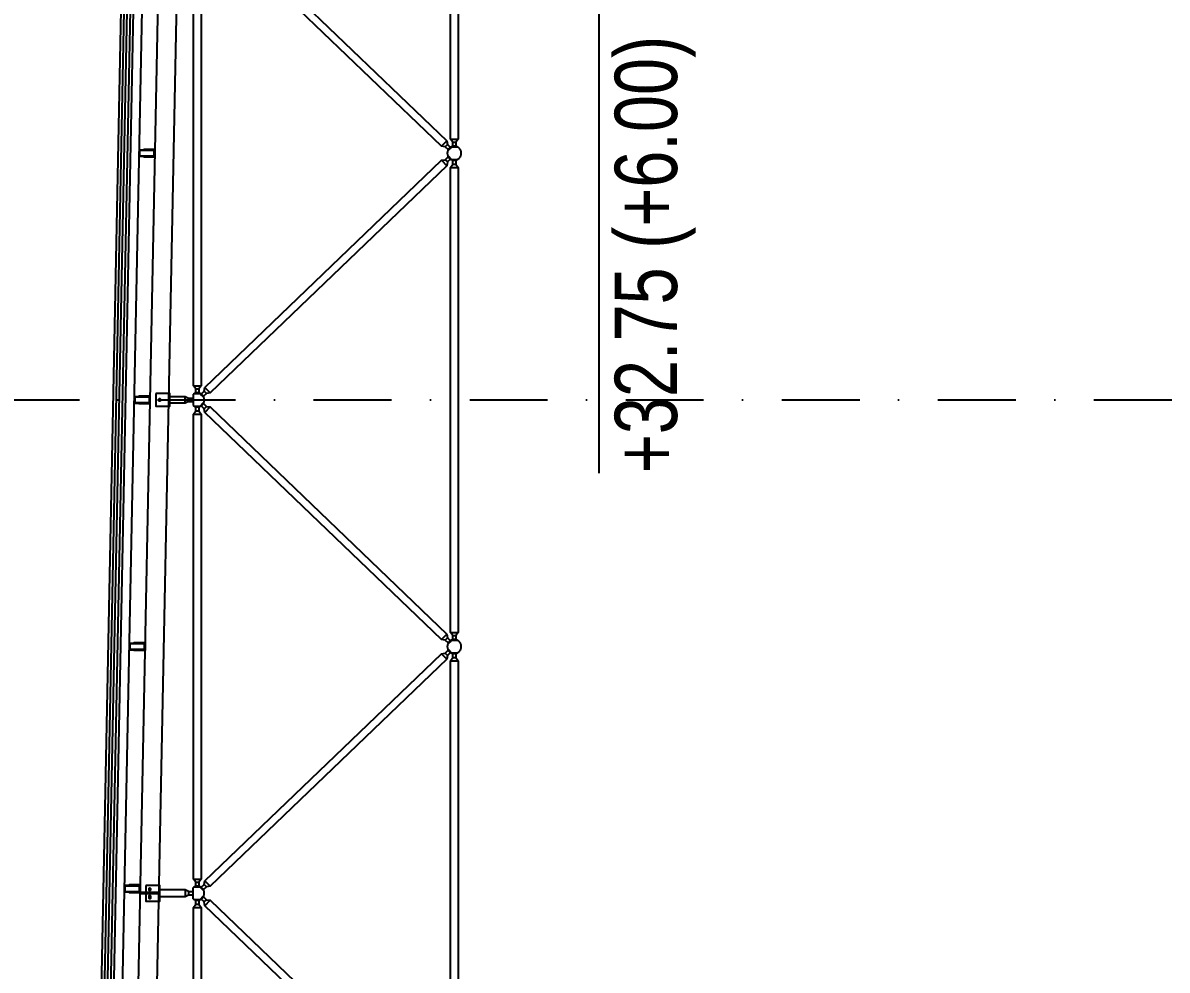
# Model space of a CAD drawing. Header units: centimetres. Extents: x 26569 to 160723, y -3143 to 14565.
# Drawn here: x 45784 to 46151.3, y 2842.4 to 3146.4 of the extents above; entities that cross this region are included whole.
import ezdxf

# ---------------------------------------------------------------- set-up
doc = ezdxf.new("R2010")
doc.units = ezdxf.units.CM
doc.header["$LTSCALE"] = 100
doc.linetypes.add('DASHDOT2', pattern=[0.5, 0.25, -0.125, 0, -0.125])
doc.linetypes.add('HIDDEN', pattern=[9.525, 6.35, -3.175])
for name, color, linetype in [('A-ANNO-DIMS', 187, 'Continuous'), ('A-ANNO-GRID', 155, 'DASHDOT2'), ('A-ELEV-01', 255, 'Continuous'), ('A-ELEV-02', 253, 'Continuous'), ('A-WALL-INSL', 249, 'Continuous'), ('A-WALL-SNWPNL', 200, 'Continuous'), ('S-STEL', 3, 'Continuous')]:
    doc.layers.add(name, color=color, linetype=linetype)
doc.styles.add('Fields_100', font='act_simplex.shx', dxfattribs={"width": 0.8, "height": 20})
doc.linetypes.add('BATTING', pattern='A,0.00254,-2.54,[134,ltypeshp.shx,S=2.54,R=0,X=-2.54,Y=0],-5.08,[134,ltypeshp.shx,S=2.54,R=180,X=2.54,Y=0],-2.54', length=10.16254)

msp = doc.modelspace()

# ---------------------------------------------------------------- linework, layer by layer
at = {"layer": 'A-ANNO-DIMS'}
msp.add_lwpolyline([(45968.99, 3001.9), (45968.99, 3217.05)], dxfattribs=at)
at = {"layer": 'A-ANNO-GRID'}
msp.add_line((45476.53, 3025.41), (46260.77, 3025.41), dxfattribs=at)
at = {"layer": 'A-ELEV-01'}
for points in [[(45795.99, 1837.9), (45823.74, 3225.4)], [(45802.73, 1917.32), (45828.1, 3185.74)], [(45808.73, 1917.32), (45834.1, 3185.74)], [(45823.48, 2867.32), (45821.73, 2867.32)], [(45823.48, 2866.82), (45821.73, 2866.82)]]:
    msp.add_lwpolyline(points, dxfattribs=at)
at = {"layer": 'A-ELEV-01', "linetype": 'HIDDEN', "ltscale": 0.05}
for points in [[(45827.74, 2867.32), (45823.48, 2867.32)], [(45827.72, 2866.82), (45823.48, 2866.82)]]:
    msp.add_lwpolyline(points, dxfattribs=at)
at = {"layer": 'A-ELEV-02'}
for points in [[(45921.99, 3106.62), (45921.99, 3108.12), (45921.28, 3109.12), (45921.28, 3258.35), (45921.99, 3259.35), (45921.99, 3260.85)], [(45922.99, 3260.85), (45922.99, 3259.35), (45923.7, 3258.35), (45923.7, 3109.12), (45922.99, 3108.12), (45922.99, 3106.62)], [(45839.49, 3027.45), (45839.49, 3028.95), (45838.78, 3029.95), (45838.78, 3179.18), (45839.49, 3180.18), (45839.49, 3181.68)], [(45840.49, 3181.68), (45840.49, 3180.18), (45841.2, 3179.18), (45841.2, 3029.95), (45840.49, 3028.95), (45840.49, 3027.45)], [(45918.37, 3106.85), (45920.05, 3108.59)], [(45921.28, 3109.12), (45923.7, 3109.12)], [(45921.99, 3108.12), (45922.99, 3108.12)], [(45823.48, 3105.62), (45823.48, 3105.77)], [(45824.18, 3105.62), (45824.18, 3105.77)], [(45919.58, 3106.66), (45920.28, 3107.38)], [(45920.37, 3105.32), (45921.66, 3106.65)], [(45921.56, 3106.62), (45923.42, 3106.62)], [(45823.48, 3103.37), (45823.48, 3103.52)], [(45824.18, 3103.37), (45824.18, 3103.52)], [(45918.37, 3102.29), (45920.05, 3100.54)], [(45919.58, 3102.47), (45920.28, 3101.75)], [(45920.37, 3103.82), (45921.66, 3102.48)], [(45921.99, 2948.28), (45921.99, 2949.78), (45921.28, 2950.78), (45921.28, 3100.02), (45921.99, 3101.02), (45921.99, 3102.52)], [(45921.56, 3102.52), (45923.42, 3102.52)], [(45921.99, 3101.02), (45922.99, 3101.02)], [(45922.99, 3102.52), (45922.99, 3101.02), (45923.7, 3100.02), (45923.7, 2950.78), (45922.99, 2949.78), (45922.99, 2948.28)], [(45921.28, 3100.02), (45923.7, 3100.02)], [(45838.64, 3023.6), (45838.7, 3023.56), (45838.76, 3023.51), (45838.83, 3023.47), (45838.89, 3023.44), (45838.96, 3023.4), (45839.03, 3023.37), (45839.1, 3023.33), (45839.17, 3023.3), (45839.25, 3023.28), (45839.28, 3023.26), (45839.32, 3023.25), (45839.36, 3023.24), (45839.4, 3023.23), (45839.44, 3023.22), (45839.48, 3023.21), (45839.51, 3023.2), (45839.55, 3023.19), (45839.59, 3023.19), (45839.63, 3023.18), (45839.67, 3023.17), (45839.71, 3023.17), (45839.75, 3023.16), (45839.79, 3023.16), (45839.83, 3023.16), (45839.87, 3023.15), (45839.91, 3023.15), (45839.95, 3023.15), (45839.99, 3023.15), (45840.03, 3023.15), (45840.07, 3023.15), (45840.11, 3023.15), (45840.15, 3023.15), (45840.19, 3023.16), (45840.23, 3023.16), (45840.27, 3023.17), (45840.31, 3023.17), (45840.34, 3023.18), (45840.42, 3023.19), (45840.5, 3023.21), (45840.57, 3023.23), (45840.65, 3023.25), (45840.72, 3023.27), (45840.79, 3023.3), (45840.86, 3023.32), (45840.93, 3023.35), (45841, 3023.39), (45841.06, 3023.42), (45841.13, 3023.46), (45841.19, 3023.5), (45841.26, 3023.54), (45841.32, 3023.58), (45841.38, 3023.63), (45841.44, 3023.68), (45841.5, 3023.73), (45841.56, 3023.78), (45841.59, 3023.81), (45841.61, 3023.84), (45841.64, 3023.87), (45841.67, 3023.9), (45841.69, 3023.93), (45841.72, 3023.96), (45841.74, 3023.99), (45841.77, 3024.02), (45841.79, 3024.05), (45841.82, 3024.08), (45841.84, 3024.12), (45841.86, 3024.15), (45841.88, 3024.18), (45841.91, 3024.22), (45841.93, 3024.25), (45841.95, 3024.29), (45841.97, 3024.32), (45841.99, 3024.36), (45842, 3024.39), (45842.02, 3024.43), (45842.04, 3024.46), (45842.05, 3024.5), (45842.07, 3024.54), (45842.08, 3024.57), (45842.1, 3024.61), (45842.11, 3024.65), (45842.13, 3024.68), (45842.14, 3024.72), (45842.16, 3024.8), (45842.18, 3024.87), (45842.2, 3024.95), (45842.21, 3025.02), (45842.22, 3025.1), (45842.23, 3025.18), (45842.24, 3025.25), (45842.24, 3025.33), (45842.24, 3025.4), (45842.24, 3025.47), (45842.24, 3025.55), (45842.23, 3025.62), (45842.22, 3025.7), (45842.21, 3025.78), (45842.2, 3025.85), (45842.18, 3025.93), (45842.16, 3026), (45842.14, 3026.08), (45842.13, 3026.12), (45842.11, 3026.15), (45842.1, 3026.19), (45842.08, 3026.23), (45842.07, 3026.26), (45842.05, 3026.3), (45842.04, 3026.34), (45842.02, 3026.37), (45842, 3026.41), (45841.99, 3026.44), (45841.97, 3026.48), (45841.95, 3026.51), (45841.93, 3026.55), (45841.91, 3026.58), (45841.88, 3026.62), (45841.86, 3026.65), (45841.84, 3026.68), (45841.82, 3026.72), (45841.79, 3026.75), (45841.77, 3026.78), (45841.74, 3026.81), (45841.72, 3026.84), (45841.69, 3026.87), (45841.67, 3026.9), (45841.64, 3026.93), (45841.61, 3026.96), (45841.59, 3026.99), (45841.56, 3027.01), (45841.5, 3027.07), (45841.44, 3027.12), (45841.38, 3027.17), (45841.32, 3027.22), (45841.26, 3027.26), (45841.19, 3027.3), (45841.13, 3027.34), (45841.06, 3027.38), (45841, 3027.41), (45840.93, 3027.44), (45840.86, 3027.47), (45840.79, 3027.5), (45840.72, 3027.53), (45840.65, 3027.55), (45840.57, 3027.57), (45840.5, 3027.59), (45840.42, 3027.61), (45840.34, 3027.62), (45840.31, 3027.63), (45840.27, 3027.63), (45840.23, 3027.64), (45840.19, 3027.64), (45840.15, 3027.64), (45840.11, 3027.65), (45840.07, 3027.65), (45840.03, 3027.65), (45839.99, 3027.65), (45839.95, 3027.65), (45839.91, 3027.65), (45839.87, 3027.65), (45839.83, 3027.64), (45839.79, 3027.64), (45839.75, 3027.64), (45839.71, 3027.63), (45839.67, 3027.63), (45839.63, 3027.62), (45839.59, 3027.61), (45839.55, 3027.61), (45839.51, 3027.6), (45839.48, 3027.59), (45839.44, 3027.58), (45839.4, 3027.57), (45839.36, 3027.56), (45839.32, 3027.55), (45839.28, 3027.54), (45839.25, 3027.52), (45839.17, 3027.5), (45839.1, 3027.47), (45839.03, 3027.43), (45838.96, 3027.4), (45838.89, 3027.36), (45838.83, 3027.33), (45838.76, 3027.29), (45838.7, 3027.24), (45838.64, 3027.2)], [(45838.64, 3027.2), (45838.64, 3023.6)], [(45838.78, 3029.95), (45841.2, 3029.95)], [(45839.06, 3027.45), (45840.92, 3027.45)], [(45839.49, 3028.95), (45840.49, 3028.95)], [(45840.83, 3027.49), (45842.11, 3026.15)], [(45842.21, 3028.22), (45842.9, 3027.5)], [(45842.44, 3029.42), (45844.11, 3027.68)], [(45821.89, 3026.45), (45821.89, 3026.6)], [(45821.89, 3024.2), (45821.89, 3024.35)], [(45822.59, 3026.45), (45822.59, 3026.6)], [(45822.59, 3024.2), (45822.59, 3024.35)], [(45831.14, 3026.46), (45836.14, 3026.46)], [(45836.14, 3024.34), (45831.14, 3024.34)], [(45836.14, 3026.46), (45837.14, 3025.9)], [(45836.14, 3024.34), (45836.14, 3026.46)], [(45837.14, 3024.9), (45836.14, 3024.34)], [(45837.14, 3025.9), (45838.64, 3025.9)], [(45837.14, 3024.9), (45837.14, 3025.9)], [(45837.14, 3024.9), (45838.64, 3024.9)], [(45839.49, 2869.12), (45839.49, 2870.62), (45838.78, 2871.62), (45838.78, 3020.85), (45839.49, 3021.85), (45839.49, 3023.35)], [(45839.06, 3023.35), (45840.92, 3023.35)], [(45840.49, 3023.35), (45840.49, 3021.85), (45841.2, 3020.85), (45841.2, 2871.62), (45840.49, 2870.62), (45840.49, 2869.12)], [(45840.83, 3023.31), (45842.11, 3024.65)], [(45842.21, 3022.58), (45842.9, 3023.3)], [(45842.44, 3021.38), (45844.11, 3023.12)], [(45838.78, 3020.85), (45841.2, 3020.85)], [(45839.49, 3021.85), (45840.49, 3021.85)], [(45918.37, 2948.51), (45920.05, 2950.25)], [(45921.28, 2950.78), (45923.7, 2950.78)], [(45921.99, 2949.78), (45922.99, 2949.78)], [(45820.31, 2947.28), (45820.31, 2947.43)], [(45821.01, 2947.28), (45821.01, 2947.43)], [(45919.58, 2948.33), (45920.28, 2949.05)], [(45920.37, 2946.98), (45921.66, 2948.32)], [(45921.56, 2948.28), (45923.42, 2948.28)], [(45820.31, 2945.03), (45820.31, 2945.18)], [(45821.01, 2945.03), (45821.01, 2945.18)], [(45918.37, 2943.95), (45920.05, 2942.21)], [(45919.58, 2944.14), (45920.28, 2943.41)], [(45920.37, 2945.48), (45921.66, 2944.14)], [(45921.99, 2789.95), (45921.99, 2791.45), (45921.28, 2792.45), (45921.28, 2941.68), (45921.99, 2942.68), (45921.99, 2944.18)], [(45921.56, 2944.18), (45923.42, 2944.18)], [(45921.99, 2942.68), (45922.99, 2942.68)], [(45922.99, 2944.18), (45922.99, 2942.68), (45923.7, 2941.68), (45923.7, 2792.45), (45922.99, 2791.45), (45922.99, 2789.95)], [(45921.28, 2941.68), (45923.7, 2941.68)], [(45818.73, 2869.57), (45818.73, 2869.72)], [(45819.43, 2869.57), (45819.43, 2869.72)], [(45838.64, 2865.27), (45838.7, 2865.22), (45838.76, 2865.18), (45838.83, 2865.14), (45838.89, 2865.1), (45838.96, 2865.07), (45839.03, 2865.03), (45839.1, 2865), (45839.17, 2864.97), (45839.25, 2864.94), (45839.28, 2864.93), (45839.32, 2864.92), (45839.36, 2864.91), (45839.4, 2864.9), (45839.44, 2864.89), (45839.48, 2864.88), (45839.51, 2864.87), (45839.55, 2864.86), (45839.59, 2864.85), (45839.63, 2864.85), (45839.67, 2864.84), (45839.71, 2864.83), (45839.75, 2864.83), (45839.79, 2864.83), (45839.83, 2864.82), (45839.87, 2864.82), (45839.91, 2864.82), (45839.95, 2864.82), (45839.99, 2864.82), (45840.03, 2864.82), (45840.07, 2864.82), (45840.11, 2864.82), (45840.15, 2864.82), (45840.19, 2864.82), (45840.23, 2864.83), (45840.27, 2864.83), (45840.31, 2864.84), (45840.34, 2864.84), (45840.42, 2864.86), (45840.5, 2864.87), (45840.57, 2864.89), (45840.65, 2864.91), (45840.72, 2864.94), (45840.79, 2864.96), (45840.86, 2864.99), (45840.93, 2865.02), (45841, 2865.05), (45841.06, 2865.09), (45841.13, 2865.12), (45841.19, 2865.16), (45841.26, 2865.21), (45841.32, 2865.25), (45841.38, 2865.3), (45841.44, 2865.35), (45841.5, 2865.4), (45841.56, 2865.45), (45841.59, 2865.48), (45841.61, 2865.51), (45841.64, 2865.54), (45841.67, 2865.56), (45841.69, 2865.59), (45841.72, 2865.62), (45841.74, 2865.66), (45841.77, 2865.69), (45841.79, 2865.72), (45841.82, 2865.75), (45841.84, 2865.78), (45841.86, 2865.82), (45841.88, 2865.85), (45841.91, 2865.88), (45841.93, 2865.92), (45841.95, 2865.95), (45841.97, 2865.99), (45841.99, 2866.02), (45842, 2866.06), (45842.02, 2866.09), (45842.04, 2866.13), (45842.05, 2866.17), (45842.07, 2866.2), (45842.08, 2866.24), (45842.1, 2866.28), (45842.11, 2866.31), (45842.13, 2866.35), (45842.14, 2866.39), (45842.16, 2866.46), (45842.18, 2866.54), (45842.2, 2866.61), (45842.21, 2866.69), (45842.22, 2866.77), (45842.23, 2866.84), (45842.24, 2866.92), (45842.24, 2866.99), (45842.24, 2867.07), (45842.24, 2867.14), (45842.24, 2867.22), (45842.23, 2867.29), (45842.22, 2867.37), (45842.21, 2867.44), (45842.2, 2867.52), (45842.18, 2867.59), (45842.16, 2867.67), (45842.14, 2867.74), (45842.13, 2867.78), (45842.11, 2867.82), (45842.1, 2867.86), (45842.08, 2867.89), (45842.07, 2867.93), (45842.05, 2867.97), (45842.04, 2868), (45842.02, 2868.04), (45842, 2868.07), (45841.99, 2868.11), (45841.97, 2868.15), (45841.95, 2868.18), (45841.93, 2868.21), (45841.91, 2868.25), (45841.88, 2868.28), (45841.86, 2868.32), (45841.84, 2868.35), (45841.82, 2868.38), (45841.79, 2868.41), (45841.77, 2868.45), (45841.74, 2868.48), (45841.72, 2868.51), (45841.69, 2868.54), (45841.67, 2868.57), (45841.64, 2868.6), (45841.61, 2868.63), (45841.59, 2868.65), (45841.56, 2868.68), (45841.5, 2868.74), (45841.44, 2868.79), (45841.38, 2868.84), (45841.32, 2868.88), (45841.26, 2868.93), (45841.19, 2868.97), (45841.13, 2869.01), (45841.06, 2869.04), (45841, 2869.08), (45840.93, 2869.11), (45840.86, 2869.14), (45840.79, 2869.17), (45840.72, 2869.19), (45840.65, 2869.22), (45840.57, 2869.24), (45840.5, 2869.26), (45840.42, 2869.27), (45840.34, 2869.29), (45840.31, 2869.29), (45840.27, 2869.3), (45840.23, 2869.3), (45840.19, 2869.31), (45840.15, 2869.31), (45840.11, 2869.31), (45840.07, 2869.31), (45840.03, 2869.32), (45839.99, 2869.32), (45839.95, 2869.32), (45839.91, 2869.31), (45839.87, 2869.31), (45839.83, 2869.31), (45839.79, 2869.31), (45839.75, 2869.3), (45839.71, 2869.3), (45839.67, 2869.29), (45839.63, 2869.29), (45839.59, 2869.28), (45839.55, 2869.27), (45839.51, 2869.26), (45839.48, 2869.26), (45839.44, 2869.25), (45839.4, 2869.24), (45839.36, 2869.23), (45839.32, 2869.21), (45839.28, 2869.2), (45839.25, 2869.19), (45839.17, 2869.16), (45839.1, 2869.13), (45839.03, 2869.1), (45838.96, 2869.07), (45838.89, 2869.03), (45838.83, 2868.99), (45838.76, 2868.95), (45838.7, 2868.91), (45838.64, 2868.87)], [(45838.64, 2865.27), (45838.64, 2868.87)], [(45838.78, 2871.62), (45841.2, 2871.62)], [(45839.06, 2869.12), (45840.92, 2869.12)], [(45839.49, 2870.62), (45840.49, 2870.62)], [(45840.83, 2869.15), (45842.11, 2867.82)], [(45842.21, 2869.88), (45842.9, 2869.16)], [(45842.44, 2871.09), (45844.11, 2869.35)], [(45818.73, 2867.32), (45818.73, 2867.47)], [(45819.43, 2867.32), (45819.43, 2867.47)], [(45825.08, 2865.97), (45825.08, 2865.97), (45825.08, 2865.98), (45825.08, 2865.99), (45825.08, 2866), (45825.08, 2866.01), (45825.07, 2866.01), (45825.07, 2866.02), (45825.07, 2866.03), (45825.07, 2866.04), (45825.07, 2866.05), (45825.07, 2866.05), (45825.06, 2866.06), (45825.06, 2866.07), (45825.06, 2866.08), (45825.06, 2866.09), (45825.05, 2866.1), (45825.05, 2866.1), (45825.05, 2866.11), (45825.04, 2866.12), (45825.04, 2866.13), (45825.03, 2866.13), (45825.03, 2866.14), (45825.03, 2866.15), (45825.02, 2866.16), (45825.02, 2866.17), (45825.01, 2866.17), (45825.01, 2866.18), (45825, 2866.19), (45824.99, 2866.19), (45824.99, 2866.2), (45824.98, 2866.21), (45824.98, 2866.21), (45824.97, 2866.22), (45824.96, 2866.23), (45824.96, 2866.23), (45824.95, 2866.24), (45824.94, 2866.24), (45824.93, 2866.25), (45824.93, 2866.25), (45824.92, 2866.26), (45824.91, 2866.26), (45824.9, 2866.27), (45824.9, 2866.27), (45824.89, 2866.28), (45824.88, 2866.28), (45824.87, 2866.28), (45824.86, 2866.29), (45824.86, 2866.29), (45824.85, 2866.29), (45824.84, 2866.3), (45824.83, 2866.3), (45824.82, 2866.3), (45824.82, 2866.3), (45824.81, 2866.31), (45824.8, 2866.31), (45824.79, 2866.31), (45824.78, 2866.31), (45824.78, 2866.31), (45824.77, 2866.31), (45824.76, 2866.31), (45824.75, 2866.32), (45824.74, 2866.32), (45824.74, 2866.32), (45824.73, 2866.32), (45824.72, 2866.32), (45824.71, 2866.32), (45824.7, 2866.32), (45824.7, 2866.31), (45824.69, 2866.31), (45824.68, 2866.31), (45824.67, 2866.31), (45824.66, 2866.31), (45824.66, 2866.31), (45824.65, 2866.31), (45824.64, 2866.3), (45824.63, 2866.3), (45824.62, 2866.3), (45824.62, 2866.3), (45824.61, 2866.29), (45824.6, 2866.29), (45824.59, 2866.29), (45824.58, 2866.28), (45824.57, 2866.28), (45824.57, 2866.28), (45824.56, 2866.27), (45824.55, 2866.27), (45824.54, 2866.26), (45824.54, 2866.26), (45824.53, 2866.25), (45824.52, 2866.25), (45824.51, 2866.24), (45824.51, 2866.24), (45824.5, 2866.23), (45824.49, 2866.23), (45824.49, 2866.22), (45824.48, 2866.21), (45824.47, 2866.21), (45824.47, 2866.2), (45824.46, 2866.19), (45824.46, 2866.19), (45824.45, 2866.18), (45824.45, 2866.17), (45824.44, 2866.17), (45824.43, 2866.16), (45824.43, 2866.15), (45824.43, 2866.14), (45824.42, 2866.13), (45824.42, 2866.13), (45824.41, 2866.12), (45824.41, 2866.11), (45824.41, 2866.1), (45824.4, 2866.1), (45824.4, 2866.09), (45824.4, 2866.08), (45824.39, 2866.07), (45824.39, 2866.06), (45824.39, 2866.05), (45824.39, 2866.05), (45824.39, 2866.04), (45824.38, 2866.03), (45824.38, 2866.02), (45824.38, 2866.01), (45824.38, 2866.01), (45824.38, 2866), (45824.38, 2865.99), (45824.38, 2865.98), (45824.38, 2865.97), (45824.38, 2865.97)], [(45824.38, 2865.97), (45824.38, 2865.67)], [(45824.38, 2865.67), (45824.38, 2865.66), (45824.38, 2865.65), (45824.38, 2865.64), (45824.38, 2865.63), (45824.38, 2865.63), (45824.38, 2865.62), (45824.38, 2865.61), (45824.38, 2865.6), (45824.39, 2865.59), (45824.39, 2865.59), (45824.39, 2865.58), (45824.39, 2865.57), (45824.39, 2865.56), (45824.4, 2865.55), (45824.4, 2865.55), (45824.4, 2865.54), (45824.41, 2865.53), (45824.41, 2865.52), (45824.41, 2865.51), (45824.42, 2865.51), (45824.42, 2865.5), (45824.43, 2865.49), (45824.43, 2865.48), (45824.43, 2865.47), (45824.44, 2865.47), (45824.45, 2865.46), (45824.45, 2865.45), (45824.46, 2865.45), (45824.46, 2865.44), (45824.47, 2865.43), (45824.47, 2865.43), (45824.48, 2865.42), (45824.49, 2865.41), (45824.49, 2865.41), (45824.5, 2865.4), (45824.51, 2865.39), (45824.51, 2865.39), (45824.52, 2865.38), (45824.53, 2865.38), (45824.54, 2865.37), (45824.54, 2865.37), (45824.55, 2865.36), (45824.56, 2865.36), (45824.57, 2865.36), (45824.57, 2865.35), (45824.58, 2865.35), (45824.59, 2865.34), (45824.6, 2865.34), (45824.61, 2865.34), (45824.62, 2865.33), (45824.62, 2865.33), (45824.63, 2865.33), (45824.64, 2865.33), (45824.65, 2865.33), (45824.66, 2865.32), (45824.66, 2865.32), (45824.67, 2865.32), (45824.68, 2865.32), (45824.69, 2865.32), (45824.7, 2865.32), (45824.7, 2865.32), (45824.71, 2865.32), (45824.72, 2865.32), (45824.73, 2865.32), (45824.74, 2865.32), (45824.74, 2865.32), (45824.75, 2865.32), (45824.76, 2865.32), (45824.77, 2865.32), (45824.78, 2865.32), (45824.78, 2865.32), (45824.79, 2865.32), (45824.8, 2865.32), (45824.81, 2865.33), (45824.82, 2865.33), (45824.82, 2865.33), (45824.83, 2865.33), (45824.84, 2865.33), (45824.85, 2865.34), (45824.86, 2865.34), (45824.86, 2865.34), (45824.87, 2865.35), (45824.88, 2865.35), (45824.89, 2865.36), (45824.9, 2865.36), (45824.9, 2865.36), (45824.91, 2865.37), (45824.92, 2865.37), (45824.93, 2865.38), (45824.93, 2865.38), (45824.94, 2865.39), (45824.95, 2865.39), (45824.96, 2865.4), (45824.96, 2865.41), (45824.97, 2865.41), (45824.98, 2865.42), (45824.98, 2865.43), (45824.99, 2865.43), (45824.99, 2865.44), (45825, 2865.45), (45825.01, 2865.45), (45825.01, 2865.46), (45825.02, 2865.47), (45825.02, 2865.47), (45825.03, 2865.48), (45825.03, 2865.49), (45825.03, 2865.5), (45825.04, 2865.51), (45825.04, 2865.51), (45825.05, 2865.52), (45825.05, 2865.53), (45825.05, 2865.54), (45825.06, 2865.55), (45825.06, 2865.55), (45825.06, 2865.56), (45825.06, 2865.57), (45825.07, 2865.58), (45825.07, 2865.59), (45825.07, 2865.59), (45825.07, 2865.6), (45825.07, 2865.61), (45825.07, 2865.62), (45825.08, 2865.63), (45825.08, 2865.63), (45825.08, 2865.64), (45825.08, 2865.65), (45825.08, 2865.66), (45825.08, 2865.67)], [(45825.08, 2865.67), (45825.08, 2865.97)], [(45836.14, 2868.13), (45827.98, 2868.13)], [(45827.98, 2866.01), (45836.14, 2866.01)], [(45837.14, 2867.57), (45836.14, 2868.13)], [(45836.14, 2868.13), (45836.14, 2866.01)], [(45836.14, 2866.01), (45837.14, 2866.57)], [(45837.14, 2867.57), (45838.64, 2867.57)], [(45837.14, 2867.57), (45837.14, 2866.57)], [(45837.14, 2866.57), (45838.64, 2866.57)], [(45840.83, 2864.98), (45842.11, 2866.32)], [(45841.82, 2866.01), (45842.9, 2864.97), (45844.11, 2864.79), (45920.05, 2791.92), (45920.28, 2790.72), (45921.36, 2789.68), (45920.67, 2788.96), (45919.58, 2790), (45918.37, 2790.18), (45842.44, 2863.04), (45842.21, 2864.25), (45841.13, 2865.29)], [(45839.49, 2710.78), (45839.49, 2712.28), (45838.78, 2713.28), (45838.78, 2862.52), (45839.49, 2863.52), (45839.49, 2865.02)], [(45838.78, 2862.52), (45841.2, 2862.52)], [(45839.06, 2865.02), (45840.92, 2865.02)], [(45839.49, 2863.52), (45840.49, 2863.52)], [(45840.49, 2865.02), (45840.49, 2863.52), (45841.2, 2862.52), (45841.2, 2713.28), (45840.49, 2712.28), (45840.49, 2710.78)], [(45842.21, 2864.25), (45842.9, 2864.97)], [(45842.44, 2863.04), (45844.11, 2864.79)]]:
    msp.add_lwpolyline(points, dxfattribs=at)
for points in [[(45920.67, 3105.62), (45919.58, 3106.66), (45918.37, 3106.85), (45842.44, 3179.71), (45842.21, 3180.91), (45841.13, 3181.95), (45841.82, 3182.67), (45842.9, 3181.64), (45844.11, 3181.45), (45920.05, 3108.59), (45920.28, 3107.38), (45921.36, 3106.35)], [(45826.33, 3105.62), (45826.33, 3103.52), (45822.83, 3103.52), (45822.83, 3103.37), (45826.48, 3103.37), (45826.48, 3105.77), (45822.83, 3105.77), (45822.83, 3105.62)], [(45922.49, 3106.82), (45922.44, 3106.82), (45922.39, 3106.81), (45922.34, 3106.81), (45922.29, 3106.81), (45922.24, 3106.8), (45922.19, 3106.8), (45922.13, 3106.79), (45922.08, 3106.78), (45922.03, 3106.77), (45921.98, 3106.76), (45921.93, 3106.74), (45921.87, 3106.73), (45921.82, 3106.71), (45921.77, 3106.7), (45921.72, 3106.68), (45921.66, 3106.66), (45921.61, 3106.64), (45921.56, 3106.61), (45921.51, 3106.59), (45921.46, 3106.56), (45921.41, 3106.54), (45921.36, 3106.51), (45921.31, 3106.48), (45921.26, 3106.45), (45921.21, 3106.42), (45921.17, 3106.38), (45921.12, 3106.35), (45921.07, 3106.31), (45921.03, 3106.28), (45920.99, 3106.24), (45920.94, 3106.2), (45920.9, 3106.16), (45920.86, 3106.12), (45920.82, 3106.07), (45920.78, 3106.03), (45920.75, 3105.98), (45920.71, 3105.94), (45920.67, 3105.89), (45920.64, 3105.85), (45920.61, 3105.8), (45920.58, 3105.75), (45920.55, 3105.7), (45920.52, 3105.65), (45920.49, 3105.6), (45920.47, 3105.55), (45920.44, 3105.5), (45920.42, 3105.45), (45920.4, 3105.39), (45920.38, 3105.34), (45920.36, 3105.29), (45920.34, 3105.24), (45920.33, 3105.19), (45920.31, 3105.13), (45920.3, 3105.08), (45920.29, 3105.03), (45920.28, 3104.98), (45920.27, 3104.92), (45920.26, 3104.87), (45920.26, 3104.82), (45920.25, 3104.77), (45920.25, 3104.72), (45920.24, 3104.67), (45920.24, 3104.62), (45920.24, 3104.57), (45920.24, 3104.52), (45920.24, 3104.47), (45920.25, 3104.42), (45920.25, 3104.36), (45920.26, 3104.31), (45920.26, 3104.26), (45920.27, 3104.21), (45920.28, 3104.16), (45920.29, 3104.1), (45920.3, 3104.05), (45920.31, 3104), (45920.33, 3103.95), (45920.34, 3103.89), (45920.36, 3103.84), (45920.38, 3103.79), (45920.4, 3103.74), (45920.42, 3103.69), (45920.44, 3103.63), (45920.47, 3103.58), (45920.49, 3103.53), (45920.52, 3103.48), (45920.55, 3103.43), (45920.58, 3103.38), (45920.61, 3103.33), (45920.64, 3103.29), (45920.67, 3103.24), (45920.71, 3103.19), (45920.75, 3103.15), (45920.78, 3103.1), (45920.82, 3103.06), (45920.86, 3103.02), (45920.9, 3102.98), (45920.94, 3102.93), (45920.99, 3102.9), (45921.03, 3102.86), (45921.07, 3102.82), (45921.12, 3102.78), (45921.17, 3102.75), (45921.21, 3102.72), (45921.26, 3102.68), (45921.31, 3102.65), (45921.36, 3102.62), (45921.41, 3102.59), (45921.46, 3102.57), (45921.51, 3102.54), (45921.56, 3102.52), (45921.61, 3102.5), (45921.66, 3102.47), (45921.72, 3102.45), (45921.77, 3102.44), (45921.82, 3102.42), (45921.87, 3102.4), (45921.93, 3102.39), (45921.98, 3102.38), (45922.03, 3102.36), (45922.08, 3102.35), (45922.13, 3102.34), (45922.19, 3102.34), (45922.24, 3102.33), (45922.29, 3102.33), (45922.34, 3102.32), (45922.39, 3102.32), (45922.44, 3102.32), (45922.49, 3102.32), (45922.54, 3102.32), (45922.59, 3102.32), (45922.64, 3102.32), (45922.69, 3102.33), (45922.75, 3102.33), (45922.8, 3102.34), (45922.85, 3102.34), (45922.9, 3102.35), (45922.95, 3102.36), (45923.01, 3102.38), (45923.06, 3102.39), (45923.11, 3102.4), (45923.16, 3102.42), (45923.22, 3102.44), (45923.27, 3102.45), (45923.32, 3102.47), (45923.37, 3102.5), (45923.42, 3102.52), (45923.47, 3102.54), (45923.53, 3102.57), (45923.58, 3102.59), (45923.63, 3102.62), (45923.67, 3102.65), (45923.72, 3102.68), (45923.77, 3102.72), (45923.82, 3102.75), (45923.86, 3102.78), (45923.91, 3102.82), (45923.95, 3102.86), (45924, 3102.9), (45924.04, 3102.93), (45924.08, 3102.98), (45924.12, 3103.02), (45924.16, 3103.06), (45924.2, 3103.1), (45924.24, 3103.15), (45924.27, 3103.19), (45924.31, 3103.24), (45924.34, 3103.29), (45924.38, 3103.33), (45924.41, 3103.38), (45924.44, 3103.43), (45924.46, 3103.48), (45924.49, 3103.53), (45924.52, 3103.58), (45924.54, 3103.63), (45924.56, 3103.69), (45924.58, 3103.74), (45924.6, 3103.79), (45924.62, 3103.84), (45924.64, 3103.89), (45924.66, 3103.95), (45924.67, 3104), (45924.68, 3104.05), (45924.69, 3104.1), (45924.7, 3104.16), (45924.71, 3104.21), (45924.72, 3104.26), (45924.73, 3104.31), (45924.73, 3104.36), (45924.74, 3104.42), (45924.74, 3104.47), (45924.74, 3104.52), (45924.74, 3104.57), (45924.74, 3104.62), (45924.74, 3104.67), (45924.74, 3104.72), (45924.73, 3104.77), (45924.73, 3104.82), (45924.72, 3104.87), (45924.71, 3104.92), (45924.7, 3104.98), (45924.69, 3105.03), (45924.68, 3105.08), (45924.67, 3105.13), (45924.66, 3105.19), (45924.64, 3105.24), (45924.62, 3105.29), (45924.6, 3105.34), (45924.58, 3105.39), (45924.56, 3105.45), (45924.54, 3105.5), (45924.52, 3105.55), (45924.49, 3105.6), (45924.46, 3105.65), (45924.44, 3105.7), (45924.41, 3105.75), (45924.38, 3105.8), (45924.34, 3105.85), (45924.31, 3105.89), (45924.27, 3105.94), (45924.24, 3105.98), (45924.2, 3106.03), (45924.16, 3106.07), (45924.12, 3106.12), (45924.08, 3106.16), (45924.04, 3106.2), (45924, 3106.24), (45923.95, 3106.28), (45923.91, 3106.31), (45923.86, 3106.35), (45923.82, 3106.38), (45923.77, 3106.42), (45923.72, 3106.45), (45923.67, 3106.48), (45923.63, 3106.51), (45923.58, 3106.54), (45923.53, 3106.56), (45923.47, 3106.59), (45923.42, 3106.61), (45923.37, 3106.64), (45923.32, 3106.66), (45923.27, 3106.68), (45923.22, 3106.7), (45923.16, 3106.71), (45923.11, 3106.73), (45923.06, 3106.74), (45923.01, 3106.76), (45922.95, 3106.77), (45922.9, 3106.78), (45922.85, 3106.79), (45922.8, 3106.8), (45922.75, 3106.8), (45922.69, 3106.81), (45922.64, 3106.81), (45922.59, 3106.81), (45922.54, 3106.82)], [(45841.13, 3027.18), (45842.21, 3028.22), (45842.44, 3029.42), (45918.37, 3102.29), (45919.58, 3102.47), (45920.67, 3103.51), (45921.36, 3102.79), (45920.28, 3101.75), (45920.05, 3100.54), (45844.11, 3027.68), (45842.9, 3027.5), (45841.82, 3026.46)], [(45826.64, 3027.4), (45826.64, 3023.4), (45831.14, 3023.4), (45831.14, 3027.4)], [(45824.74, 3026.45), (45824.74, 3024.35), (45821.24, 3024.35), (45821.24, 3024.2), (45824.89, 3024.2), (45824.89, 3026.6), (45821.24, 3026.6), (45821.24, 3026.45)], [(45827.89, 3025.75), (45827.89, 3025.75), (45827.88, 3025.75), (45827.87, 3025.75), (45827.86, 3025.75), (45827.86, 3025.75), (45827.85, 3025.75), (45827.84, 3025.75), (45827.83, 3025.74), (45827.82, 3025.74), (45827.81, 3025.74), (45827.81, 3025.74), (45827.8, 3025.74), (45827.79, 3025.73), (45827.78, 3025.73), (45827.77, 3025.73), (45827.77, 3025.72), (45827.76, 3025.72), (45827.75, 3025.72), (45827.74, 3025.71), (45827.73, 3025.71), (45827.73, 3025.71), (45827.72, 3025.7), (45827.71, 3025.7), (45827.7, 3025.69), (45827.7, 3025.69), (45827.69, 3025.68), (45827.68, 3025.68), (45827.67, 3025.67), (45827.67, 3025.67), (45827.66, 3025.66), (45827.65, 3025.65), (45827.65, 3025.65), (45827.64, 3025.64), (45827.63, 3025.63), (45827.63, 3025.63), (45827.62, 3025.62), (45827.62, 3025.61), (45827.61, 3025.61), (45827.61, 3025.6), (45827.6, 3025.59), (45827.6, 3025.58), (45827.59, 3025.58), (45827.59, 3025.57), (45827.58, 3025.56), (45827.58, 3025.55), (45827.58, 3025.54), (45827.57, 3025.54), (45827.57, 3025.53), (45827.57, 3025.52), (45827.56, 3025.51), (45827.56, 3025.5), (45827.56, 3025.5), (45827.56, 3025.49), (45827.55, 3025.48), (45827.55, 3025.47), (45827.55, 3025.46), (45827.55, 3025.46), (45827.55, 3025.45), (45827.55, 3025.44), (45827.55, 3025.43), (45827.55, 3025.42), (45827.54, 3025.42), (45827.54, 3025.41), (45827.54, 3025.4), (45827.54, 3025.39), (45827.54, 3025.38), (45827.55, 3025.38), (45827.55, 3025.37), (45827.55, 3025.36), (45827.55, 3025.35), (45827.55, 3025.34), (45827.55, 3025.34), (45827.55, 3025.33), (45827.55, 3025.32), (45827.56, 3025.31), (45827.56, 3025.3), (45827.56, 3025.3), (45827.56, 3025.29), (45827.57, 3025.28), (45827.57, 3025.27), (45827.57, 3025.26), (45827.58, 3025.25), (45827.58, 3025.25), (45827.58, 3025.24), (45827.59, 3025.23), (45827.59, 3025.22), (45827.6, 3025.22), (45827.6, 3025.21), (45827.61, 3025.2), (45827.61, 3025.19), (45827.62, 3025.19), (45827.62, 3025.18), (45827.63, 3025.17), (45827.63, 3025.17), (45827.64, 3025.16), (45827.65, 3025.15), (45827.65, 3025.15), (45827.66, 3025.14), (45827.67, 3025.13), (45827.67, 3025.13), (45827.68, 3025.12), (45827.69, 3025.12), (45827.7, 3025.11), (45827.7, 3025.11), (45827.71, 3025.1), (45827.72, 3025.1), (45827.73, 3025.09), (45827.73, 3025.09), (45827.74, 3025.08), (45827.75, 3025.08), (45827.76, 3025.08), (45827.77, 3025.07), (45827.77, 3025.07), (45827.78, 3025.07), (45827.79, 3025.07), (45827.8, 3025.06), (45827.81, 3025.06), (45827.81, 3025.06), (45827.82, 3025.06), (45827.83, 3025.06), (45827.84, 3025.05), (45827.85, 3025.05), (45827.86, 3025.05), (45827.86, 3025.05), (45827.87, 3025.05), (45827.88, 3025.05), (45827.89, 3025.05), (45827.89, 3025.05), (45827.9, 3025.05), (45827.91, 3025.05), (45827.92, 3025.05), (45827.93, 3025.05), (45827.93, 3025.05), (45827.94, 3025.05), (45827.95, 3025.05), (45827.96, 3025.06), (45827.97, 3025.06), (45827.97, 3025.06), (45827.98, 3025.06), (45827.99, 3025.06), (45828, 3025.07), (45828.01, 3025.07), (45828.02, 3025.07), (45828.02, 3025.07), (45828.03, 3025.08), (45828.04, 3025.08), (45828.05, 3025.08), (45828.06, 3025.09), (45828.06, 3025.09), (45828.07, 3025.1), (45828.08, 3025.1), (45828.09, 3025.11), (45828.09, 3025.11), (45828.1, 3025.12), (45828.11, 3025.12), (45828.12, 3025.13), (45828.12, 3025.13), (45828.13, 3025.14), (45828.14, 3025.15), (45828.14, 3025.15), (45828.15, 3025.16), (45828.15, 3025.17), (45828.16, 3025.17), (45828.17, 3025.18), (45828.17, 3025.19), (45828.18, 3025.19), (45828.18, 3025.2), (45828.19, 3025.21), (45828.19, 3025.22), (45828.2, 3025.22), (45828.2, 3025.23), (45828.21, 3025.24), (45828.21, 3025.25), (45828.21, 3025.25), (45828.22, 3025.26), (45828.22, 3025.27), (45828.22, 3025.28), (45828.23, 3025.29), (45828.23, 3025.3), (45828.23, 3025.3), (45828.23, 3025.31), (45828.24, 3025.32), (45828.24, 3025.33), (45828.24, 3025.34), (45828.24, 3025.34), (45828.24, 3025.35), (45828.24, 3025.36), (45828.24, 3025.37), (45828.24, 3025.38), (45828.24, 3025.38), (45828.24, 3025.39), (45828.24, 3025.4), (45828.24, 3025.41), (45828.24, 3025.42), (45828.24, 3025.42), (45828.24, 3025.43), (45828.24, 3025.44), (45828.24, 3025.45), (45828.24, 3025.46), (45828.24, 3025.46), (45828.24, 3025.47), (45828.24, 3025.48), (45828.23, 3025.49), (45828.23, 3025.5), (45828.23, 3025.5), (45828.23, 3025.51), (45828.22, 3025.52), (45828.22, 3025.53), (45828.22, 3025.54), (45828.21, 3025.54), (45828.21, 3025.55), (45828.21, 3025.56), (45828.2, 3025.57), (45828.2, 3025.58), (45828.19, 3025.58), (45828.19, 3025.59), (45828.18, 3025.6), (45828.18, 3025.61), (45828.17, 3025.61), (45828.17, 3025.62), (45828.16, 3025.63), (45828.15, 3025.63), (45828.15, 3025.64), (45828.14, 3025.65), (45828.14, 3025.65), (45828.13, 3025.66), (45828.12, 3025.67), (45828.12, 3025.67), (45828.11, 3025.68), (45828.1, 3025.68), (45828.09, 3025.69), (45828.09, 3025.69), (45828.08, 3025.7), (45828.07, 3025.7), (45828.06, 3025.71), (45828.06, 3025.71), (45828.05, 3025.71), (45828.04, 3025.72), (45828.03, 3025.72), (45828.02, 3025.72), (45828.02, 3025.73), (45828.01, 3025.73), (45828, 3025.73), (45827.99, 3025.74), (45827.98, 3025.74), (45827.97, 3025.74), (45827.97, 3025.74), (45827.96, 3025.74), (45827.95, 3025.75), (45827.94, 3025.75), (45827.93, 3025.75), (45827.93, 3025.75), (45827.92, 3025.75), (45827.91, 3025.75), (45827.9, 3025.75)], [(45920.67, 2947.29), (45919.58, 2948.33), (45918.37, 2948.51), (45842.44, 3021.38), (45842.21, 3022.58), (45841.13, 3023.62), (45841.82, 3024.34), (45842.9, 3023.3), (45844.11, 3023.12), (45920.05, 2950.25), (45920.28, 2949.05), (45921.36, 2948.01)], [(45823.16, 2947.28), (45823.16, 2945.18), (45819.66, 2945.18), (45819.66, 2945.03), (45823.31, 2945.03), (45823.31, 2947.43), (45819.66, 2947.43), (45819.66, 2947.28)], [(45922.49, 2948.48), (45922.44, 2948.48), (45922.39, 2948.48), (45922.34, 2948.48), (45922.29, 2948.47), (45922.24, 2948.47), (45922.19, 2948.46), (45922.13, 2948.45), (45922.08, 2948.45), (45922.03, 2948.43), (45921.98, 2948.42), (45921.93, 2948.41), (45921.87, 2948.4), (45921.82, 2948.38), (45921.77, 2948.36), (45921.72, 2948.34), (45921.66, 2948.32), (45921.61, 2948.3), (45921.56, 2948.28), (45921.51, 2948.26), (45921.46, 2948.23), (45921.41, 2948.2), (45921.36, 2948.18), (45921.31, 2948.15), (45921.26, 2948.12), (45921.21, 2948.08), (45921.17, 2948.05), (45921.12, 2948.02), (45921.07, 2947.98), (45921.03, 2947.94), (45920.99, 2947.9), (45920.94, 2947.86), (45920.9, 2947.82), (45920.86, 2947.78), (45920.82, 2947.74), (45920.78, 2947.7), (45920.75, 2947.65), (45920.71, 2947.61), (45920.67, 2947.56), (45920.64, 2947.51), (45920.61, 2947.46), (45920.58, 2947.42), (45920.55, 2947.37), (45920.52, 2947.32), (45920.49, 2947.27), (45920.47, 2947.22), (45920.44, 2947.16), (45920.42, 2947.11), (45920.4, 2947.06), (45920.38, 2947.01), (45920.36, 2946.96), (45920.34, 2946.9), (45920.33, 2946.85), (45920.31, 2946.8), (45920.3, 2946.75), (45920.29, 2946.69), (45920.28, 2946.64), (45920.27, 2946.59), (45920.26, 2946.54), (45920.26, 2946.49), (45920.25, 2946.44), (45920.25, 2946.38), (45920.24, 2946.33), (45920.24, 2946.28), (45920.24, 2946.23), (45920.24, 2946.18), (45920.24, 2946.13), (45920.25, 2946.08), (45920.25, 2946.03), (45920.26, 2945.98), (45920.26, 2945.93), (45920.27, 2945.88), (45920.28, 2945.82), (45920.29, 2945.77), (45920.3, 2945.72), (45920.31, 2945.67), (45920.33, 2945.61), (45920.34, 2945.56), (45920.36, 2945.51), (45920.38, 2945.46), (45920.4, 2945.4), (45920.42, 2945.35), (45920.44, 2945.3), (45920.47, 2945.25), (45920.49, 2945.2), (45920.52, 2945.15), (45920.55, 2945.1), (45920.58, 2945.05), (45920.61, 2945), (45920.64, 2944.95), (45920.67, 2944.91), (45920.71, 2944.86), (45920.75, 2944.81), (45920.78, 2944.77), (45920.82, 2944.73), (45920.86, 2944.68), (45920.9, 2944.64), (45920.94, 2944.6), (45920.99, 2944.56), (45921.03, 2944.52), (45921.07, 2944.49), (45921.12, 2944.45), (45921.17, 2944.42), (45921.21, 2944.38), (45921.26, 2944.35), (45921.31, 2944.32), (45921.36, 2944.29), (45921.41, 2944.26), (45921.46, 2944.23), (45921.51, 2944.21), (45921.56, 2944.18), (45921.61, 2944.16), (45921.66, 2944.14), (45921.72, 2944.12), (45921.77, 2944.1), (45921.82, 2944.09), (45921.87, 2944.07), (45921.93, 2944.06), (45921.98, 2944.04), (45922.03, 2944.03), (45922.08, 2944.02), (45922.13, 2944.01), (45922.19, 2944), (45922.24, 2944), (45922.29, 2943.99), (45922.34, 2943.99), (45922.39, 2943.99), (45922.44, 2943.98), (45922.49, 2943.98), (45922.54, 2943.98), (45922.59, 2943.99), (45922.64, 2943.99), (45922.69, 2943.99), (45922.75, 2944), (45922.8, 2944), (45922.85, 2944.01), (45922.9, 2944.02), (45922.95, 2944.03), (45923.01, 2944.04), (45923.06, 2944.06), (45923.11, 2944.07), (45923.16, 2944.09), (45923.22, 2944.1), (45923.27, 2944.12), (45923.32, 2944.14), (45923.37, 2944.16), (45923.42, 2944.18), (45923.47, 2944.21), (45923.53, 2944.23), (45923.58, 2944.26), (45923.63, 2944.29), (45923.67, 2944.32), (45923.72, 2944.35), (45923.77, 2944.38), (45923.82, 2944.42), (45923.86, 2944.45), (45923.91, 2944.49), (45923.95, 2944.52), (45924, 2944.56), (45924.04, 2944.6), (45924.08, 2944.64), (45924.12, 2944.68), (45924.16, 2944.73), (45924.2, 2944.77), (45924.24, 2944.81), (45924.27, 2944.86), (45924.31, 2944.91), (45924.34, 2944.95), (45924.38, 2945), (45924.41, 2945.05), (45924.44, 2945.1), (45924.46, 2945.15), (45924.49, 2945.2), (45924.52, 2945.25), (45924.54, 2945.3), (45924.56, 2945.35), (45924.58, 2945.4), (45924.6, 2945.46), (45924.62, 2945.51), (45924.64, 2945.56), (45924.66, 2945.61), (45924.67, 2945.67), (45924.68, 2945.72), (45924.69, 2945.77), (45924.7, 2945.82), (45924.71, 2945.88), (45924.72, 2945.93), (45924.73, 2945.98), (45924.73, 2946.03), (45924.74, 2946.08), (45924.74, 2946.13), (45924.74, 2946.18), (45924.74, 2946.23), (45924.74, 2946.28), (45924.74, 2946.33), (45924.74, 2946.38), (45924.73, 2946.44), (45924.73, 2946.49), (45924.72, 2946.54), (45924.71, 2946.59), (45924.7, 2946.64), (45924.69, 2946.69), (45924.68, 2946.75), (45924.67, 2946.8), (45924.66, 2946.85), (45924.64, 2946.9), (45924.62, 2946.96), (45924.6, 2947.01), (45924.58, 2947.06), (45924.56, 2947.11), (45924.54, 2947.16), (45924.52, 2947.22), (45924.49, 2947.27), (45924.46, 2947.32), (45924.44, 2947.37), (45924.41, 2947.42), (45924.38, 2947.46), (45924.34, 2947.51), (45924.31, 2947.56), (45924.27, 2947.61), (45924.24, 2947.65), (45924.2, 2947.7), (45924.16, 2947.74), (45924.12, 2947.78), (45924.08, 2947.82), (45924.04, 2947.86), (45924, 2947.9), (45923.95, 2947.94), (45923.91, 2947.98), (45923.86, 2948.02), (45923.82, 2948.05), (45923.77, 2948.08), (45923.72, 2948.12), (45923.67, 2948.15), (45923.63, 2948.18), (45923.58, 2948.2), (45923.53, 2948.23), (45923.47, 2948.26), (45923.42, 2948.28), (45923.37, 2948.3), (45923.32, 2948.32), (45923.27, 2948.34), (45923.22, 2948.36), (45923.16, 2948.38), (45923.11, 2948.4), (45923.06, 2948.41), (45923.01, 2948.42), (45922.95, 2948.43), (45922.9, 2948.45), (45922.85, 2948.45), (45922.8, 2948.46), (45922.75, 2948.47), (45922.69, 2948.47), (45922.64, 2948.48), (45922.59, 2948.48), (45922.54, 2948.48)], [(45841.13, 2868.85), (45842.21, 2869.88), (45842.44, 2871.09), (45918.37, 2943.95), (45919.58, 2944.14), (45920.67, 2945.17), (45921.36, 2944.45), (45920.28, 2943.41), (45920.05, 2942.21), (45844.11, 2869.35), (45842.9, 2869.16), (45841.82, 2868.12)], [(45821.58, 2869.57), (45821.58, 2867.47), (45818.08, 2867.47), (45818.08, 2867.32), (45821.73, 2867.32), (45821.73, 2869.72), (45818.08, 2869.72), (45818.08, 2869.57)], [(45823.48, 2869.57), (45823.48, 2864.57), (45827.98, 2864.57), (45827.98, 2869.57)], [(45824.73, 2868.67), (45824.72, 2868.67), (45824.71, 2868.67), (45824.7, 2868.67), (45824.7, 2868.66), (45824.69, 2868.66), (45824.68, 2868.66), (45824.67, 2868.66), (45824.66, 2868.66), (45824.66, 2868.66), (45824.65, 2868.66), (45824.64, 2868.65), (45824.63, 2868.65), (45824.62, 2868.65), (45824.62, 2868.65), (45824.61, 2868.64), (45824.6, 2868.64), (45824.59, 2868.64), (45824.58, 2868.63), (45824.57, 2868.63), (45824.57, 2868.63), (45824.56, 2868.62), (45824.55, 2868.62), (45824.54, 2868.61), (45824.54, 2868.61), (45824.53, 2868.6), (45824.52, 2868.6), (45824.51, 2868.59), (45824.51, 2868.59), (45824.5, 2868.58), (45824.49, 2868.58), (45824.49, 2868.57), (45824.48, 2868.56), (45824.47, 2868.56), (45824.47, 2868.55), (45824.46, 2868.54), (45824.46, 2868.54), (45824.45, 2868.53), (45824.45, 2868.52), (45824.44, 2868.52), (45824.43, 2868.51), (45824.43, 2868.5), (45824.43, 2868.49), (45824.42, 2868.48), (45824.42, 2868.48), (45824.41, 2868.47), (45824.41, 2868.46), (45824.41, 2868.45), (45824.4, 2868.45), (45824.4, 2868.44), (45824.4, 2868.43), (45824.39, 2868.42), (45824.39, 2868.41), (45824.39, 2868.4), (45824.39, 2868.4), (45824.39, 2868.39), (45824.38, 2868.38), (45824.38, 2868.37), (45824.38, 2868.36), (45824.38, 2868.36), (45824.38, 2868.35), (45824.38, 2868.34), (45824.38, 2868.33), (45824.38, 2868.32), (45824.38, 2868.32), (45824.38, 2868.31), (45824.38, 2868.3), (45824.38, 2868.29), (45824.38, 2868.28), (45824.38, 2868.28), (45824.38, 2868.27), (45824.38, 2868.26), (45824.38, 2868.25), (45824.39, 2868.24), (45824.39, 2868.24), (45824.39, 2868.23), (45824.39, 2868.22), (45824.39, 2868.21), (45824.4, 2868.2), (45824.4, 2868.2), (45824.4, 2868.19), (45824.41, 2868.18), (45824.41, 2868.17), (45824.41, 2868.16), (45824.42, 2868.16), (45824.42, 2868.15), (45824.43, 2868.14), (45824.43, 2868.13), (45824.43, 2868.12), (45824.44, 2868.12), (45824.45, 2868.11), (45824.45, 2868.1), (45824.46, 2868.1), (45824.46, 2868.09), (45824.47, 2868.08), (45824.47, 2868.08), (45824.48, 2868.07), (45824.49, 2868.06), (45824.49, 2868.06), (45824.5, 2868.05), (45824.51, 2868.04), (45824.51, 2868.04), (45824.52, 2868.03), (45824.53, 2868.03), (45824.54, 2868.02), (45824.54, 2868.02), (45824.55, 2868.01), (45824.56, 2868.01), (45824.57, 2868.01), (45824.57, 2868), (45824.58, 2868), (45824.59, 2867.99), (45824.6, 2867.99), (45824.61, 2867.99), (45824.62, 2867.98), (45824.62, 2867.98), (45824.63, 2867.98), (45824.64, 2867.98), (45824.65, 2867.98), (45824.66, 2867.97), (45824.66, 2867.97), (45824.67, 2867.97), (45824.68, 2867.97), (45824.69, 2867.97), (45824.7, 2867.97), (45824.7, 2867.97), (45824.71, 2867.97), (45824.72, 2867.97), (45824.73, 2867.97), (45824.74, 2867.97), (45824.74, 2867.97), (45824.75, 2867.97), (45824.76, 2867.97), (45824.77, 2867.97), (45824.78, 2867.97), (45824.78, 2867.97), (45824.79, 2867.97), (45824.8, 2867.97), (45824.81, 2867.98), (45824.82, 2867.98), (45824.82, 2867.98), (45824.83, 2867.98), (45824.84, 2867.98), (45824.85, 2867.99), (45824.86, 2867.99), (45824.86, 2867.99), (45824.87, 2868), (45824.88, 2868), (45824.89, 2868.01), (45824.9, 2868.01), (45824.9, 2868.01), (45824.91, 2868.02), (45824.92, 2868.02), (45824.93, 2868.03), (45824.93, 2868.03), (45824.94, 2868.04), (45824.95, 2868.04), (45824.96, 2868.05), (45824.96, 2868.06), (45824.97, 2868.06), (45824.98, 2868.07), (45824.98, 2868.08), (45824.99, 2868.08), (45824.99, 2868.09), (45825, 2868.1), (45825.01, 2868.1), (45825.01, 2868.11), (45825.02, 2868.12), (45825.02, 2868.12), (45825.03, 2868.13), (45825.03, 2868.14), (45825.03, 2868.15), (45825.04, 2868.16), (45825.04, 2868.16), (45825.05, 2868.17), (45825.05, 2868.18), (45825.05, 2868.19), (45825.06, 2868.2), (45825.06, 2868.2), (45825.06, 2868.21), (45825.06, 2868.22), (45825.07, 2868.23), (45825.07, 2868.24), (45825.07, 2868.24), (45825.07, 2868.25), (45825.07, 2868.26), (45825.07, 2868.27), (45825.08, 2868.28), (45825.08, 2868.28), (45825.08, 2868.29), (45825.08, 2868.3), (45825.08, 2868.31), (45825.08, 2868.32), (45825.08, 2868.32), (45825.08, 2868.33), (45825.08, 2868.34), (45825.08, 2868.35), (45825.08, 2868.36), (45825.07, 2868.36), (45825.07, 2868.37), (45825.07, 2868.38), (45825.07, 2868.39), (45825.07, 2868.4), (45825.07, 2868.4), (45825.06, 2868.41), (45825.06, 2868.42), (45825.06, 2868.43), (45825.06, 2868.44), (45825.05, 2868.45), (45825.05, 2868.45), (45825.05, 2868.46), (45825.04, 2868.47), (45825.04, 2868.48), (45825.03, 2868.48), (45825.03, 2868.49), (45825.03, 2868.5), (45825.02, 2868.51), (45825.02, 2868.52), (45825.01, 2868.52), (45825.01, 2868.53), (45825, 2868.54), (45824.99, 2868.54), (45824.99, 2868.55), (45824.98, 2868.56), (45824.98, 2868.56), (45824.97, 2868.57), (45824.96, 2868.58), (45824.96, 2868.58), (45824.95, 2868.59), (45824.94, 2868.59), (45824.93, 2868.6), (45824.93, 2868.6), (45824.92, 2868.61), (45824.91, 2868.61), (45824.9, 2868.62), (45824.9, 2868.62), (45824.89, 2868.63), (45824.88, 2868.63), (45824.87, 2868.63), (45824.86, 2868.64), (45824.86, 2868.64), (45824.85, 2868.64), (45824.84, 2868.65), (45824.83, 2868.65), (45824.82, 2868.65), (45824.82, 2868.65), (45824.81, 2868.66), (45824.8, 2868.66), (45824.79, 2868.66), (45824.78, 2868.66), (45824.78, 2868.66), (45824.77, 2868.66), (45824.76, 2868.66), (45824.75, 2868.67), (45824.74, 2868.67), (45824.74, 2868.67)]]:
    msp.add_lwpolyline(points, close=True, dxfattribs=at)
at = {"layer": 'A-ELEV-02', "linetype": 'HIDDEN', "ltscale": 0.01}
msp.add_lwpolyline([(45830.89, 3023.4), (45830.89, 3027.4)], dxfattribs=at)
at = {"layer": 'A-ELEV-02', "linetype": 'HIDDEN', "ltscale": 0.1}
msp.add_lwpolyline([(45827.73, 2864.57), (45827.73, 2869.57)], dxfattribs=at)
at = {"layer": 'A-WALL-INSL'}
for points in [[(45789.24, 1837.98), (45816.99, 3225.4)], [(45791.24, 1837.94), (45818.99, 3225.4)]]:
    msp.add_lwpolyline(points, dxfattribs=at)
at = {"layer": 'A-WALL-INSL', "linetype": 'BATTING', "ltscale": 0.002}
for points in [[(45790.24, 1837.96), (45817.99, 3225.42)], [(45792.24, 1837.92), (45819.99, 3225.42)]]:
    msp.add_lwpolyline(points, dxfattribs=at)
at = {"layer": 'A-WALL-SNWPNL', "ltscale": 100}
msp.add_lwpolyline([(45793.24, 1837.9), (45820.99, 3225.4)], dxfattribs=at)
at = {"layer": 'S-STEL'}
for points in [[(45826.33, 3103.57), (45826.33, 3105.57), (45821.33, 3105.57), (45821.33, 3103.57)], [(45826.18, 3103.72), (45826.18, 3105.42), (45821.48, 3105.42), (45821.48, 3103.72)], [(45824.74, 3024.4), (45824.74, 3026.4), (45819.74, 3026.4), (45819.74, 3024.4)], [(45824.59, 3024.55), (45824.59, 3026.25), (45819.89, 3026.25), (45819.89, 3024.55)], [(45823.16, 2945.23), (45823.16, 2947.23), (45818.16, 2947.23), (45818.16, 2945.23)], [(45823.01, 2945.38), (45823.01, 2947.08), (45818.31, 2947.08), (45818.31, 2945.38)], [(45821.58, 2867.52), (45821.58, 2869.52), (45816.58, 2869.52), (45816.58, 2867.52)], [(45821.43, 2867.67), (45821.43, 2869.37), (45816.73, 2869.37), (45816.73, 2867.67)]]:
    msp.add_lwpolyline(points, close=True, dxfattribs=at)

# ---------------------------------------------------------------- texts
at = {"layer": 'A-ANNO-DIMS', "color": 50, "insert": (45973.99, 3001.9), "char_height": 20, "attachment_point": 1, "rotation": 90, "style": 'Fields_100'}
msp.add_mtext_dynamic_manual_height_columns('+32.75 (+6.00)', width=226.336, gutter_width=100, heights=[0], dxfattribs=at)

doc.saveas('drawing.dxf')
